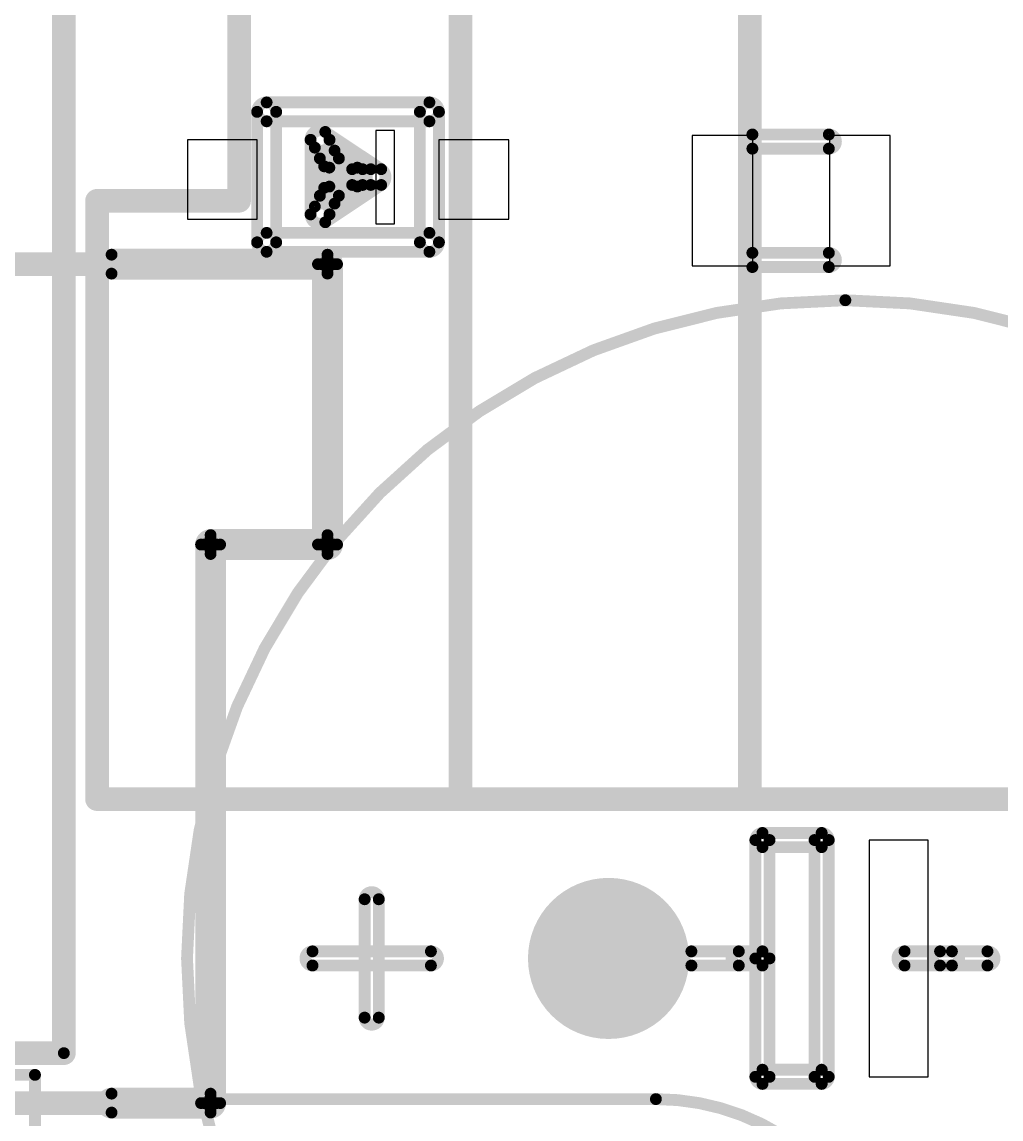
# Model space of a CAD drawing. Header units: millimetres. Extents: x 14 to 185, y 20 to 238.
# Drawn here: x 34.98 to 45.49, y 84.64 to 96.41 of the extents above; entities that cross this region are included whole.
import ezdxf

# ---------------------------------------------------------------- set-up
doc = ezdxf.new("R2010")
doc.units = ezdxf.units.MM
for name, color, linetype in [('BottomLayer', 5, 'Continuous'), ('BottomOverlay', 54, 'Continuous'), ('BottomSolder', 6, 'Continuous'), ('Mechanical2', 216, 'Continuous'), ('MultiLayer', 9, 'Continuous'), ('PadHoleLayer', 156, 'Continuous'), ('TopLayer', 1, 'Continuous'), ('TopOverlay', 2, 'Continuous'), ('TopSolder', 216, 'Continuous')]:
    doc.layers.add(name, color=color, linetype=linetype)

# ---------------------------------------------------------------- blocks, each defined once
blk = doc.blocks.new('ACROBOTIC_DIS_00003_3')
at = {"layer": 'TopOverlay', "const_width": 0.254}
for points in [[(17.594, -26.06), (17.594, 1.64)], [(17.594, -22.16), (17.594, -18.86)], [(17.594, -19.06), (-9.906, -19.06)], [(17.594, -19.16), (17.594, -19.06)], [(17.594, -22.16), (-9.906, -22.16)], [(11.176, -24.536), (-3.556, -24.536)], [(11.176, -26.06), (11.176, -24.536)], [(17.594, -26.06), (11.176, -26.06)]]:
    blk.add_lwpolyline(points, dxfattribs=at)
at = {"layer": 'TopOverlay', "const_width": 0.127}
for points in [[(17.531, -18.86, 1), (17.658, -18.86, 1)], [(17.531, -19.06, 1), (17.658, -19.06, 1)], [(17.531, -19.06, 1), (17.658, -19.06, 1)], [(17.531, -19.16, 1), (17.658, -19.16, 1)], [(17.531, -22.16, 1), (17.658, -22.16, 1)], [(17.531, -22.16, 1), (17.658, -22.16, 1)], [(11.113, -24.536, 1), (11.239, -24.536, 1)], [(11.113, -24.536, 1), (11.239, -24.536, 1)], [(11.113, -26.06, 1), (11.239, -26.06, 1)], [(11.113, -26.06, 1), (11.239, -26.06, 1)], [(17.531, -26.06, 1), (17.658, -26.06, 1)], [(17.531, -26.06, 1), (17.658, -26.06, 1)]]:
    blk.add_lwpolyline(points, format="xyb", close=True, dxfattribs=at)
blk = doc.blocks.new('POLOLU_2122_5')
at = {"layer": 'Mechanical2', "const_width": 0.127}
for points in [[(9.525, 15.24), (-1.905, 15.24)], [(9.525, -1.27), (9.525, 15.24)]]:
    blk.add_lwpolyline(points, dxfattribs=at)
at = {"layer": 'Mechanical2', "const_width": 0.0635}
blk.add_lwpolyline([(9.49325, 15.24, 1), (9.55675, 15.24, 1)], format="xyb", close=True, dxfattribs=at)
blk.add_lwpolyline([(9.49325, 15.24, 1), (9.55675, 15.24, 1)], format="xyb", close=True, dxfattribs=at)
at = {"layer": 'TopOverlay', "const_width": 0.254}
for points in [[(9.525, 15.24), (-1.905, 15.24)], [(9.525, -1.27), (9.525, 15.24)]]:
    blk.add_lwpolyline(points, dxfattribs=at)
at = {"layer": 'TopOverlay', "const_width": 0.127}
blk.add_lwpolyline([(9.4615, 15.24, 1), (9.5885, 15.24, 1)], format="xyb", close=True, dxfattribs=at)
blk.add_lwpolyline([(9.4615, 15.24, 1), (9.5885, 15.24, 1)], format="xyb", close=True, dxfattribs=at)
blk = doc.blocks.new('ADAFRUIT_904_11')
at = {"layer": 'TopOverlay', "const_width": 0.127}
for points in [[(2.469, 19.706), (9.469, 19.706)], [(9.469, 18.306), (9.469, 19.706)], [(-4.191, 19.446), (16.129, 19.446)]]:
    blk.add_lwpolyline(points, dxfattribs=at)
at = {"layer": 'TopOverlay', "const_width": 0.0635}
for points in [[(9.437, 19.706, 1), (9.501, 19.706, 1)], [(9.437, 19.706, 1), (9.501, 19.706, 1)], [(16.097, 19.446, 1), (16.161, 19.446, 1)], [(16.097, 19.446, 1), (16.161, 19.446, 1)]]:
    blk.add_lwpolyline(points, format="xyb", close=True, dxfattribs=at)
at = {"layer": 'TopOverlay', "const_width": 0.127}
blk.add_lwpolyline([(16.129, 19.446, -0.414214), (18.669, 16.906)], format="xyb", dxfattribs=at)
blk = doc.blocks.new('ADAFRUIT_390_B_12')
at = {"layer": 'BottomLayer', "const_width": 0.762}
blk.add_lwpolyline([(32.385, -17.653, 1), (33.147, -17.653, 1)], format="xyb", close=True, dxfattribs=at)
at = {"layer": 'BottomOverlay'}
for p, q in [((34.036, -14.224), (31.496, -14.224)), ((31.496, -14.224), (31.496, -14.859)), ((34.036, -14.859), (34.036, -14.224)), ((25.337, -14.633), (23.937, -14.633)), ((23.937, -14.633), (23.937, -15.283)), ((25.337, -15.283), (25.337, -14.633)), ((31.496, -14.859), (34.036, -14.859)), ((23.937, -15.283), (25.337, -15.283)), ((25.337, -16.106), (23.937, -16.106)), ((23.937, -16.106), (23.937, -16.756)), ((25.337, -16.756), (25.337, -16.106)), ((23.937, -16.756), (25.337, -16.756)), ((24.834, -18.724), (23.984, -18.724)), ((23.984, -18.724), (23.984, -19.474)), ((24.834, -19.474), (24.834, -18.724)), ((23.984, -19.474), (24.834, -19.474)), ((24.884, -19.947), (23.884, -19.947)), ((23.884, -19.947), (23.884, -20.147)), ((24.884, -20.147), (24.884, -19.947)), ((23.884, -20.147), (24.884, -20.147)), ((24.834, -21.42), (23.984, -21.42)), ((23.984, -21.42), (23.984, -22.17)), ((24.834, -22.17), (24.834, -21.42)), ((23.984, -22.17), (24.834, -22.17))]:
    blk.add_line(p, q, dxfattribs=at)
for points, const_width in [([(39.827, -15.113, 1), (25.705, -15.113, 1)], 0.127), ([(32.658, -13.589, 1), (32.722, -13.589, 1)], 0.0635), ([(32.658, -13.589, 1), (32.722, -13.589, 1)], 0.0635), ([(32.81, -13.589, 1), (32.874, -13.589, 1)], 0.0635), ([(32.81, -13.589, 1), (32.874, -13.589, 1)], 0.0635), ([(32.658, -13.97, 1), (32.722, -13.97, 1)], 0.0635), ([(32.658, -13.97, 1), (32.722, -13.97, 1)], 0.0635), ([(32.81, -13.97, 1), (32.874, -13.97, 1)], 0.0635), ([(32.81, -13.97, 1), (32.874, -13.97, 1)], 0.0635), ([(32.658, -14.097, 1), (32.722, -14.097, 1)], 0.0635), ([(32.658, -14.097, 1), (32.722, -14.097, 1)], 0.0635), ([(32.81, -14.097, 1), (32.874, -14.097, 1)], 0.0635), ([(32.81, -14.097, 1), (32.874, -14.097, 1)], 0.0635), ([(32.658, -14.478, 1), (32.722, -14.478, 1)], 0.0635), ([(32.658, -14.478, 1), (32.722, -14.478, 1)], 0.0635), ([(32.81, -14.478, 1), (32.874, -14.478, 1)], 0.0635), ([(32.81, -14.478, 1), (32.874, -14.478, 1)], 0.0635), ([(25.673, -15.113, 1), (25.737, -15.113, 1)], 0.0635), ([(23.895, -15.29, 1), (23.959, -15.29, 1)], 0.0635), ([(23.895, -15.29, 1), (23.959, -15.29, 1)], 0.0635), ([(24.047, -15.29, 1), (24.111, -15.29, 1)], 0.0635), ([(24.047, -15.29, 1), (24.111, -15.29, 1)], 0.0635), ([(25.165, -15.29, 1), (25.229, -15.29, 1)], 0.0635), ([(25.165, -15.29, 1), (25.229, -15.29, 1)], 0.0635), ([(25.317, -15.29, 1), (25.381, -15.29, 1)], 0.0635), ([(25.317, -15.29, 1), (25.381, -15.29, 1)], 0.0635), ([(31.464, -15.291, 1), (31.528, -15.291, 1)], 0.0635), ([(31.464, -15.291, 1), (31.528, -15.291, 1)], 0.0635), ([(34.004, -15.291, 1), (34.068, -15.291, 1)], 0.0635), ([(34.004, -15.291, 1), (34.068, -15.291, 1)], 0.0635), ([(31.388, -15.367, 1), (31.452, -15.367, 1)], 0.0635), ([(31.388, -15.367, 1), (31.452, -15.367, 1)], 0.0635), ([(31.464, -15.443, 1), (31.528, -15.443, 1)], 0.0635), ([(31.464, -15.443, 1), (31.528, -15.443, 1)], 0.0635), ([(31.54, -15.367, 1), (31.604, -15.367, 1)], 0.0635), ([(31.54, -15.367, 1), (31.604, -15.367, 1)], 0.0635), ([(33.928, -15.367, 1), (33.992, -15.367, 1)], 0.0635), ([(33.928, -15.367, 1), (33.992, -15.367, 1)], 0.0635), ([(34.004, -15.443, 1), (34.068, -15.443, 1)], 0.0635), ([(34.004, -15.443, 1), (34.068, -15.443, 1)], 0.0635), ([(34.08, -15.367, 1), (34.144, -15.367, 1)], 0.0635), ([(34.08, -15.367, 1), (34.144, -15.367, 1)], 0.0635), ([(31.464, -15.926, 1), (31.528, -15.926, 1)], 0.0635), ([(31.464, -15.926, 1), (31.528, -15.926, 1)], 0.0635), ([(32.734, -15.926, 1), (32.798, -15.926, 1)], 0.0635), ([(32.734, -15.926, 1), (32.798, -15.926, 1)], 0.0635), ([(32.734, -15.926, 1), (32.798, -15.926, 1)], 0.0635), ([(32.734, -15.926, 1), (32.798, -15.926, 1)], 0.0635), ([(34.004, -15.926, 1), (34.068, -15.926, 1)], 0.0635), ([(34.004, -15.926, 1), (34.068, -15.926, 1)], 0.0635), ([(31.388, -16.002, 1), (31.452, -16.002, 1)], 0.0635), ([(31.388, -16.002, 1), (31.452, -16.002, 1)], 0.0635), ([(31.54, -16.002, 1), (31.604, -16.002, 1)], 0.0635), ([(31.54, -16.002, 1), (31.604, -16.002, 1)], 0.0635), ([(32.658, -16.002, 1), (32.722, -16.002, 1)], 0.0635), ([(32.658, -16.002, 1), (32.722, -16.002, 1)], 0.0635), ([(32.81, -16.002, 1), (32.874, -16.002, 1)], 0.0635), ([(32.81, -16.002, 1), (32.874, -16.002, 1)], 0.0635), ([(33.928, -16.002, 1), (33.992, -16.002, 1)], 0.0635), ([(33.928, -16.002, 1), (33.992, -16.002, 1)], 0.0635), ([(34.08, -16.002, 1), (34.144, -16.002, 1)], 0.0635), ([(34.08, -16.002, 1), (34.144, -16.002, 1)], 0.0635), ([(23.895, -16.11, 1), (23.959, -16.11, 1)], 0.0635), ([(23.895, -16.11, 1), (23.959, -16.11, 1)], 0.0635), ([(24.047, -16.11, 1), (24.111, -16.11, 1)], 0.0635), ([(24.047, -16.11, 1), (24.111, -16.11, 1)], 0.0635), ([(25.165, -16.11, 1), (25.229, -16.11, 1)], 0.0635), ([(25.165, -16.11, 1), (25.229, -16.11, 1)], 0.0635), ([(25.317, -16.11, 1), (25.381, -16.11, 1)], 0.0635), ([(25.317, -16.11, 1), (25.381, -16.11, 1)], 0.0635), ([(31.464, -16.078, 1), (31.528, -16.078, 1)], 0.0635), ([(31.464, -16.078, 1), (31.528, -16.078, 1)], 0.0635), ([(32.734, -16.078, 1), (32.798, -16.078, 1)], 0.0635), ([(32.734, -16.078, 1), (32.798, -16.078, 1)], 0.0635), ([(32.734, -16.078, 1), (32.798, -16.078, 1)], 0.0635), ([(32.734, -16.078, 1), (32.798, -16.078, 1)], 0.0635), ([(34.004, -16.078, 1), (34.068, -16.078, 1)], 0.0635), ([(34.004, -16.078, 1), (34.068, -16.078, 1)], 0.0635), ([(32.658, -16.256, 1), (32.722, -16.256, 1)], 0.0635), ([(32.658, -16.256, 1), (32.722, -16.256, 1)], 0.0635), ([(32.658, -16.256, 1), (32.722, -16.256, 1)], 0.0635), ([(32.658, -16.256, 1), (32.722, -16.256, 1)], 0.0635), ([(32.81, -16.256, 1), (32.874, -16.256, 1)], 0.0635), ([(32.81, -16.256, 1), (32.874, -16.256, 1)], 0.0635), ([(32.81, -16.256, 1), (32.874, -16.256, 1)], 0.0635), ([(32.81, -16.256, 1), (32.874, -16.256, 1)], 0.0635), ([(32.658, -16.764, 1), (32.722, -16.764, 1)], 0.0635), ([(32.658, -16.764, 1), (32.722, -16.764, 1)], 0.0635), ([(32.81, -16.764, 1), (32.874, -16.764, 1)], 0.0635), ([(32.81, -16.764, 1), (32.874, -16.764, 1)], 0.0635), ([(23.652, -19.472, 1), (23.716, -19.472, 1)], 0.0635), ([(23.652, -19.472, 1), (23.716, -19.472, 1)], 0.0635), ([(25.052, -19.472, 1), (25.116, -19.472, 1)], 0.0635), ([(25.052, -19.472, 1), (25.116, -19.472, 1)], 0.0635), ([(23.551, -19.574, 1), (23.614, -19.574, 1)], 0.0635), ([(23.551, -19.574, 1), (23.614, -19.574, 1)], 0.0635), ([(23.754, -19.574, 1), (23.817, -19.574, 1)], 0.0635), ([(23.754, -19.574, 1), (23.817, -19.574, 1)], 0.0635), ([(24.951, -19.574, 1), (25.014, -19.574, 1)], 0.0635), ([(24.951, -19.574, 1), (25.014, -19.574, 1)], 0.0635), ([(25.154, -19.574, 1), (25.217, -19.574, 1)], 0.0635), ([(25.154, -19.574, 1), (25.217, -19.574, 1)], 0.0635), ([(32.658, -19.558, 1), (32.722, -19.558, 1)], 0.0635), ([(32.658, -19.558, 1), (32.722, -19.558, 1)], 0.0635), ([(32.81, -19.558, 1), (32.874, -19.558, 1)], 0.0635), ([(32.81, -19.558, 1), (32.874, -19.558, 1)], 0.0635), ([(23.652, -19.676, 1), (23.716, -19.676, 1)], 0.0635), ([(23.652, -19.676, 1), (23.716, -19.676, 1)], 0.0635), ([(25.052, -19.676, 1), (25.116, -19.676, 1)], 0.0635), ([(25.052, -19.676, 1), (25.116, -19.676, 1)], 0.0635), ([(24.268, -20.091, 1), (24.331, -20.091, 1)], 0.0635), ([(24.268, -20.091, 1), (24.331, -20.091, 1)], 0.0635), ([(24.437, -20.091, 1), (24.5, -20.091, 1)], 0.0635), ([(24.437, -20.091, 1), (24.5, -20.091, 1)], 0.0635), ([(32.099, -20.117, 1), (32.163, -20.117, 1)], 0.0635), ([(32.099, -20.117, 1), (32.163, -20.117, 1)], 0.0635), ([(33.369, -20.117, 1), (33.433, -20.117, 1)], 0.0635), ([(33.369, -20.117, 1), (33.433, -20.117, 1)], 0.0635), ([(24.268, -20.203, 1), (24.331, -20.203, 1)], 0.0635), ([(24.268, -20.203, 1), (24.331, -20.203, 1)], 0.0635), ([(24.268, -20.291, 1), (24.331, -20.291, 1)], 0.0635), ([(24.268, -20.291, 1), (24.331, -20.291, 1)], 0.0635), ([(24.437, -20.203, 1), (24.5, -20.203, 1)], 0.0635), ([(24.437, -20.203, 1), (24.5, -20.203, 1)], 0.0635), ([(24.437, -20.291, 1), (24.5, -20.291, 1)], 0.0635), ([(24.437, -20.291, 1), (24.5, -20.291, 1)], 0.0635), ([(32.099, -20.269, 1), (32.163, -20.269, 1)], 0.0635), ([(32.099, -20.269, 1), (32.163, -20.269, 1)], 0.0635), ([(33.369, -20.269, 1), (33.433, -20.269, 1)], 0.0635), ([(33.369, -20.269, 1), (33.433, -20.269, 1)], 0.0635), ([(24.251, -20.347, 1), (24.314, -20.347, 1)], 0.0635), ([(24.251, -20.347, 1), (24.314, -20.347, 1)], 0.0635), ([(24.268, -20.403, 1), (24.331, -20.403, 1)], 0.0635), ([(24.268, -20.403, 1), (24.331, -20.403, 1)], 0.0635), ([(24.437, -20.403, 1), (24.5, -20.403, 1)], 0.0635), ([(24.437, -20.403, 1), (24.5, -20.403, 1)], 0.0635), ([(24.454, -20.347, 1), (24.517, -20.347, 1)], 0.0635), ([(24.454, -20.347, 1), (24.517, -20.347, 1)], 0.0635), ([(23.952, -20.645, 1), (24.016, -20.645, 1)], 0.0635), ([(23.952, -20.645, 1), (24.016, -20.645, 1)], 0.0635), ([(24.068, -20.591, 1), (24.131, -20.591, 1)], 0.0635), ([(24.068, -20.591, 1), (24.131, -20.591, 1)], 0.0635), ([(24.152, -20.545, 1), (24.216, -20.545, 1)], 0.0635), ([(24.152, -20.545, 1), (24.216, -20.545, 1)], 0.0635), ([(24.251, -20.647, 1), (24.314, -20.647, 1)], 0.0635), ([(24.251, -20.647, 1), (24.314, -20.647, 1)], 0.0635), ([(24.454, -20.647, 1), (24.517, -20.647, 1)], 0.0635), ([(24.454, -20.647, 1), (24.517, -20.647, 1)], 0.0635), ([(24.552, -20.545, 1), (24.616, -20.545, 1)], 0.0635), ([(24.552, -20.545, 1), (24.616, -20.545, 1)], 0.0635), ([(24.637, -20.591, 1), (24.7, -20.591, 1)], 0.0635), ([(24.637, -20.591, 1), (24.7, -20.591, 1)], 0.0635), ([(24.752, -20.645, 1), (24.816, -20.645, 1)], 0.0635), ([(24.752, -20.645, 1), (24.816, -20.645, 1)], 0.0635), ([(25.286, -20.565, 1), (25.35, -20.565, 1)], 0.0635), ([(25.286, -20.565, 1), (25.35, -20.565, 1)], 0.0635), ([(25.286, -20.603, 1), (25.35, -20.603, 1)], 0.0635), ([(25.286, -20.603, 1), (25.35, -20.603, 1)], 0.0635), ([(28.294, -20.565, 1), (28.358, -20.565, 1)], 0.0635), ([(28.294, -20.565, 1), (28.358, -20.565, 1)], 0.0635), ([(28.294, -20.603, 1), (28.358, -20.603, 1)], 0.0635), ([(28.294, -20.603, 1), (28.358, -20.603, 1)], 0.0635), ([(23.868, -20.691, 1), (23.931, -20.691, 1)], 0.0635), ([(23.868, -20.691, 1), (23.931, -20.691, 1)], 0.0635), ([(24.152, -20.749, 1), (24.216, -20.749, 1)], 0.0635), ([(24.152, -20.749, 1), (24.216, -20.749, 1)], 0.0635), ([(24.237, -20.703, 1), (24.3, -20.703, 1)], 0.0635), ([(24.237, -20.703, 1), (24.3, -20.703, 1)], 0.0635), ([(24.468, -20.703, 1), (24.531, -20.703, 1)], 0.0635), ([(24.468, -20.703, 1), (24.531, -20.703, 1)], 0.0635), ([(24.552, -20.749, 1), (24.616, -20.749, 1)], 0.0635), ([(24.552, -20.749, 1), (24.616, -20.749, 1)], 0.0635), ([(24.837, -20.691, 1), (24.9, -20.691, 1)], 0.0635), ([(24.837, -20.691, 1), (24.9, -20.691, 1)], 0.0635), ([(25.185, -20.667, 1), (25.248, -20.667, 1)], 0.0635), ([(25.185, -20.667, 1), (25.248, -20.667, 1)], 0.0635), ([(25.223, -20.667, 1), (25.286, -20.667, 1)], 0.0635), ([(25.223, -20.667, 1), (25.286, -20.667, 1)], 0.0635), ([(25.286, -20.73, 1), (25.35, -20.73, 1)], 0.0635), ([(25.286, -20.73, 1), (25.35, -20.73, 1)], 0.0635), ([(25.286, -20.769, 1), (25.35, -20.769, 1)], 0.0635), ([(25.286, -20.769, 1), (25.35, -20.769, 1)], 0.0635), ([(25.35, -20.667, 1), (25.413, -20.667, 1)], 0.0635), ([(25.35, -20.667, 1), (25.413, -20.667, 1)], 0.0635), ([(25.388, -20.667, 1), (25.451, -20.667, 1)], 0.0635), ([(25.388, -20.667, 1), (25.451, -20.667, 1)], 0.0635), ([(28.193, -20.667, 1), (28.256, -20.667, 1)], 0.0635), ([(28.193, -20.667, 1), (28.256, -20.667, 1)], 0.0635), ([(28.231, -20.667, 1), (28.294, -20.667, 1)], 0.0635), ([(28.231, -20.667, 1), (28.294, -20.667, 1)], 0.0635), ([(28.294, -20.73, 1), (28.358, -20.73, 1)], 0.0635), ([(28.294, -20.73, 1), (28.358, -20.73, 1)], 0.0635), ([(28.294, -20.769, 1), (28.358, -20.769, 1)], 0.0635), ([(28.294, -20.769, 1), (28.358, -20.769, 1)], 0.0635), ([(28.358, -20.667, 1), (28.421, -20.667, 1)], 0.0635), ([(28.358, -20.667, 1), (28.421, -20.667, 1)], 0.0635), ([(28.396, -20.667, 1), (28.459, -20.667, 1)], 0.0635), ([(28.396, -20.667, 1), (28.459, -20.667, 1)], 0.0635), ([(23.952, -20.849, 1), (24.016, -20.849, 1)], 0.0635), ([(23.952, -20.849, 1), (24.016, -20.849, 1)], 0.0635), ([(24.037, -20.803, 1), (24.1, -20.803, 1)], 0.0635), ([(24.037, -20.803, 1), (24.1, -20.803, 1)], 0.0635), ([(24.668, -20.803, 1), (24.731, -20.803, 1)], 0.0635), ([(24.668, -20.803, 1), (24.731, -20.803, 1)], 0.0635), ([(24.752, -20.849, 1), (24.816, -20.849, 1)], 0.0635), ([(24.752, -20.849, 1), (24.816, -20.849, 1)], 0.0635), ([(32.658, -20.828, 1), (32.722, -20.828, 1)], 0.0635), ([(32.658, -20.828, 1), (32.722, -20.828, 1)], 0.0635), ([(32.81, -20.828, 1), (32.874, -20.828, 1)], 0.0635), ([(32.81, -20.828, 1), (32.874, -20.828, 1)], 0.0635), ([(23.652, -21.218, 1), (23.716, -21.218, 1)], 0.0635), ([(23.652, -21.218, 1), (23.716, -21.218, 1)], 0.0635), ([(25.052, -21.218, 1), (25.116, -21.218, 1)], 0.0635), ([(25.052, -21.218, 1), (25.116, -21.218, 1)], 0.0635), ([(23.551, -21.32, 1), (23.614, -21.32, 1)], 0.0635), ([(23.551, -21.32, 1), (23.614, -21.32, 1)], 0.0635), ([(23.754, -21.32, 1), (23.817, -21.32, 1)], 0.0635), ([(23.754, -21.32, 1), (23.817, -21.32, 1)], 0.0635), ([(24.951, -21.32, 1), (25.014, -21.32, 1)], 0.0635), ([(24.951, -21.32, 1), (25.014, -21.32, 1)], 0.0635), ([(25.154, -21.32, 1), (25.217, -21.32, 1)], 0.0635), ([(25.154, -21.32, 1), (25.217, -21.32, 1)], 0.0635), ([(23.652, -21.422, 1), (23.716, -21.422, 1)], 0.0635), ([(23.652, -21.422, 1), (23.716, -21.422, 1)], 0.0635), ([(25.052, -21.422, 1), (25.116, -21.422, 1)], 0.0635), ([(25.052, -21.422, 1), (25.116, -21.422, 1)], 0.0635), ([(28.294, -21.819, 1), (28.358, -21.819, 1)], 0.0635), ([(28.294, -21.819, 1), (28.358, -21.819, 1)], 0.0635), ([(34.286, -21.819, 1), (34.35, -21.819, 1)], 0.0635), ([(34.286, -21.819, 1), (34.35, -21.819, 1)], 0.0635), ([(28.193, -21.921, 1), (28.256, -21.921, 1)], 0.0635), ([(28.193, -21.921, 1), (28.256, -21.921, 1)], 0.0635), ([(28.231, -21.921, 1), (28.294, -21.921, 1)], 0.0635), ([(28.231, -21.921, 1), (28.294, -21.921, 1)], 0.0635), ([(28.294, -21.858, 1), (28.358, -21.858, 1)], 0.0635), ([(28.294, -21.858, 1), (28.358, -21.858, 1)], 0.0635), ([(28.358, -21.921, 1), (28.421, -21.921, 1)], 0.0635), ([(28.358, -21.921, 1), (28.421, -21.921, 1)], 0.0635), ([(28.396, -21.921, 1), (28.459, -21.921, 1)], 0.0635), ([(28.396, -21.921, 1), (28.459, -21.921, 1)], 0.0635), ([(34.185, -21.921, 1), (34.248, -21.921, 1)], 0.0635), ([(34.185, -21.921, 1), (34.248, -21.921, 1)], 0.0635), ([(34.223, -21.921, 1), (34.286, -21.921, 1)], 0.0635), ([(34.223, -21.921, 1), (34.286, -21.921, 1)], 0.0635), ([(34.286, -21.858, 1), (34.35, -21.858, 1)], 0.0635), ([(34.286, -21.858, 1), (34.35, -21.858, 1)], 0.0635), ([(34.35, -21.921, 1), (34.413, -21.921, 1)], 0.0635), ([(34.35, -21.921, 1), (34.413, -21.921, 1)], 0.0635), ([(34.388, -21.921, 1), (34.451, -21.921, 1)], 0.0635), ([(34.388, -21.921, 1), (34.451, -21.921, 1)], 0.0635), ([(28.294, -21.985, 1), (28.358, -21.985, 1)], 0.0635), ([(28.294, -21.985, 1), (28.358, -21.985, 1)], 0.0635), ([(28.294, -22.023, 1), (28.358, -22.023, 1)], 0.0635), ([(28.294, -22.023, 1), (28.358, -22.023, 1)], 0.0635), ([(34.286, -21.985, 1), (34.35, -21.985, 1)], 0.0635), ([(34.286, -21.985, 1), (34.35, -21.985, 1)], 0.0635), ([(34.286, -22.023, 1), (34.35, -22.023, 1)], 0.0635), ([(34.286, -22.023, 1), (34.35, -22.023, 1)], 0.0635), ([(25.185, -22.983, 1), (25.248, -22.983, 1)], 0.0635), ([(25.185, -22.983, 1), (25.248, -22.983, 1)], 0.0635), ([(25.388, -22.983, 1), (25.451, -22.983, 1)], 0.0635), ([(25.388, -22.983, 1), (25.451, -22.983, 1)], 0.0635), ([(34.185, -22.983, 1), (34.248, -22.983, 1)], 0.0635), ([(34.185, -22.983, 1), (34.248, -22.983, 1)], 0.0635), ([(34.388, -22.983, 1), (34.451, -22.983, 1)], 0.0635), ([(34.388, -22.983, 1), (34.451, -22.983, 1)], 0.0635)]:
    blk.add_lwpolyline(points, format="xyb", close=True, dxfattribs=dict(at, const_width=const_width))
at = {"layer": 'BottomOverlay', "const_width": 0.127}
for points in [[(32.69, -13.589, -1), (32.842, -13.589)], [(32.69, -13.97, -1), (32.842, -13.97)], [(32.842, -14.097, -1), (32.69, -14.097)], [(32.842, -14.478, -1), (32.69, -14.478)], [(23.927, -15.29, -1), (24.079, -15.29)], [(25.197, -15.29, -1), (25.349, -15.29)], [(31.496, -15.443, -1), (31.496, -15.291)], [(31.42, -15.367, -1), (31.572, -15.367)], [(33.96, -15.367, -1), (34.112, -15.367)], [(34.036, -15.291, -1), (34.036, -15.443)], [(31.496, -16.078, -1), (31.496, -15.926)], [(32.766, -16.078, -1), (32.766, -15.926)], [(32.69, -16.002, -1), (32.842, -16.002)], [(32.766, -15.926, -1), (32.766, -16.078)], [(34.036, -15.926, -1), (34.036, -16.078)], [(31.572, -16.002, -1), (31.42, -16.002)], [(34.112, -16.002, -1), (33.96, -16.002)], [(24.079, -16.11, -1), (23.927, -16.11)], [(25.349, -16.11, -1), (25.197, -16.11)], [(32.69, -16.256, -1), (32.842, -16.256)], [(32.842, -16.256, -1), (32.69, -16.256)], [(32.842, -16.764, -1), (32.69, -16.764)], [(23.684, -19.676, -1), (23.684, -19.472)], [(23.582, -19.574, -1), (23.786, -19.574)], [(24.982, -19.574, -1), (25.186, -19.574)], [(25.084, -19.472, -1), (25.084, -19.676)], [(32.69, -19.558, -1), (32.842, -19.558)], [(24.299, -20.203, -1), (24.469, -20.091)], [(24.299, -20.091, -1), (24.469, -20.203)], [(32.131, -20.269, -1), (32.131, -20.117)], [(33.401, -20.117, -1), (33.401, -20.269)], [(24.282, -20.347, -1), (24.486, -20.347)], [(24.299, -20.403, -1), (24.469, -20.291)], [(24.299, -20.291, -1), (24.469, -20.403)], [(23.984, -20.849, -1), (23.984, -20.645)], [(24.184, -20.749, -1), (24.184, -20.545)], [(24.269, -20.703, -1), (24.099, -20.591)], [(24.486, -20.647, -1), (24.282, -20.647)], [(24.669, -20.591, -1), (24.499, -20.703)], [(24.584, -20.545, -1), (24.584, -20.749)], [(24.784, -20.645, -1), (24.784, -20.849)], [(25.216, -20.667, -1), (25.42, -20.667)], [(25.318, -20.769, -1), (25.318, -20.565)], [(25.318, -20.73, -1), (25.318, -20.603)], [(25.255, -20.667, -1), (25.382, -20.667)], [(28.224, -20.667, -1), (28.428, -20.667)], [(28.263, -20.667, -1), (28.39, -20.667)], [(28.326, -20.565, -1), (28.326, -20.769)], [(28.326, -20.603, -1), (28.326, -20.73)], [(24.068, -20.803, -1), (23.9, -20.691)], [(24.868, -20.691, -1), (24.7, -20.803)], [(32.842, -20.828, -1), (32.69, -20.828)], [(23.684, -21.422, -1), (23.684, -21.218)], [(25.084, -21.218, -1), (25.084, -21.422)], [(23.786, -21.32, -1), (23.582, -21.32)], [(25.186, -21.32, -1), (24.982, -21.32)], [(28.326, -22.023, -1), (28.326, -21.819)], [(34.216, -21.921, -1), (34.42, -21.921)], [(34.318, -21.819, -1), (34.318, -22.023)], [(28.428, -21.921, -1), (28.224, -21.921)], [(28.326, -21.985, -1), (28.326, -21.858)], [(28.39, -21.921, -1), (28.263, -21.921)], [(34.255, -21.921, -1), (34.382, -21.921)], [(34.318, -21.858, -1), (34.318, -21.985)], [(25.42, -22.983, -1), (25.216, -22.983)], [(34.42, -22.983, -1), (34.216, -22.983)]]:
    blk.add_lwpolyline(points, format="xyb", dxfattribs=at)
for points in [[(32.69, -14.097), (32.69, -13.589)], [(32.842, -14.097), (32.842, -13.589)], [(32.69, -14.478), (32.69, -13.97)], [(32.842, -14.478), (32.842, -13.97)], [(23.927, -16.11), (23.927, -15.29)], [(24.079, -16.11), (24.079, -15.29)], [(25.197, -16.11), (25.197, -15.29)], [(25.349, -16.11), (25.349, -15.29)], [(34.036, -15.291), (31.496, -15.291)], [(31.42, -16.002), (31.42, -15.367)], [(34.036, -15.443), (31.496, -15.443)], [(31.572, -16.002), (31.572, -15.367)], [(33.96, -16.002), (33.96, -15.367)], [(34.112, -16.002), (34.112, -15.367)], [(32.766, -15.926), (31.496, -15.926)], [(34.036, -15.926), (32.766, -15.926)], [(32.69, -16.256), (32.69, -16.002)], [(32.842, -16.256), (32.842, -16.002)], [(32.766, -16.078), (31.496, -16.078)], [(34.036, -16.078), (32.766, -16.078)], [(32.69, -16.764), (32.69, -16.256)], [(32.842, -16.764), (32.842, -16.256)], [(25.084, -19.472), (23.684, -19.472)], [(23.582, -21.32), (23.582, -19.574)], [(23.786, -21.32), (23.786, -19.574)], [(24.982, -21.32), (24.982, -19.574)], [(25.186, -21.32), (25.186, -19.574)], [(32.69, -20.828), (32.69, -19.558)], [(32.842, -20.828), (32.842, -19.558)], [(25.084, -19.676), (23.684, -19.676)], [(23.9, -20.691), (24.299, -20.091)], [(24.868, -20.691), (24.469, -20.091)], [(33.401, -20.117), (32.131, -20.117)], [(24.068, -20.803), (24.469, -20.203)], [(24.099, -20.591), (24.299, -20.291)], [(24.7, -20.803), (24.299, -20.203)], [(24.669, -20.591), (24.469, -20.291)], [(33.401, -20.269), (32.131, -20.269)], [(24.269, -20.703), (24.469, -20.403)], [(24.282, -20.647), (24.282, -20.347)], [(24.499, -20.703), (24.299, -20.403)], [(24.486, -20.647), (24.486, -20.347)], [(24.784, -20.645), (23.984, -20.645)], [(24.584, -20.545), (24.184, -20.545)], [(28.326, -20.565), (25.318, -20.565)], [(28.326, -20.603), (25.318, -20.603)], [(24.584, -20.749), (24.184, -20.749)], [(25.216, -22.983), (25.216, -20.667)], [(25.255, -34.921), (25.255, -20.667)], [(28.326, -20.73), (25.318, -20.73)], [(28.326, -20.769), (25.318, -20.769)], [(25.382, -34.921), (25.382, -20.667)], [(25.42, -22.983), (25.42, -20.667)], [(28.224, -21.921), (28.224, -20.667)], [(28.263, -21.921), (28.263, -20.667)], [(28.39, -21.921), (28.39, -20.667)], [(28.428, -21.921), (28.428, -20.667)], [(24.784, -20.849), (23.984, -20.849)], [(25.084, -21.218), (23.684, -21.218)], [(25.084, -21.422), (23.684, -21.422)], [(34.318, -21.819), (28.326, -21.819)], [(34.318, -21.858), (28.326, -21.858)], [(34.216, -22.983), (34.216, -21.921)], [(34.255, -34.921), (34.255, -21.921)], [(34.382, -34.921), (34.382, -21.921)], [(34.42, -22.983), (34.42, -21.921)], [(34.318, -21.985), (28.326, -21.985)], [(34.318, -22.023), (28.326, -22.023)]]:
    blk.add_lwpolyline(points, dxfattribs=at)
at = {"layer": 'BottomSolder', "const_width": 0.864}
blk.add_lwpolyline([(32.334, -17.653, 1), (33.198, -17.653, 1)], format="xyb", close=True, dxfattribs=at)
at = {"layer": 'MultiLayer', "const_width": 0.762}
blk.add_lwpolyline([(32.385, -17.653, 1), (33.147, -17.653, 1)], format="xyb", close=True, dxfattribs=at)
at = {"layer": 'PadHoleLayer', "const_width": 0.483}
blk.add_lwpolyline([(32.525, -17.653, 1), (33.007, -17.653, 1)], format="xyb", close=True, dxfattribs=at)
at = {"layer": 'TopLayer', "const_width": 0.762}
blk.add_lwpolyline([(32.385, -17.653, 1), (33.147, -17.653, 1)], format="xyb", close=True, dxfattribs=at)
at = {"layer": 'TopSolder', "const_width": 0.864}
blk.add_lwpolyline([(32.334, -17.653, 1), (33.198, -17.653, 1)], format="xyb", close=True, dxfattribs=at)

msp = doc.modelspace()

# ---------------------------------------------------------------- block references
for name, p, rotation in [('ADAFRUIT_390_B_12', (58.928, 119.126), 270), ('ACROBOTIC_DIS_00003_3', (61.849, 105.664), 270), ('POLOLU_2122_5', (20.193, 94.869), 270), ('ADAFRUIT_904_11', (25.654, 65.405), 360)]:
    msp.add_blockref(name, p, dxfattribs=dict(rotation=rotation))

doc.saveas('drawing.dxf')
